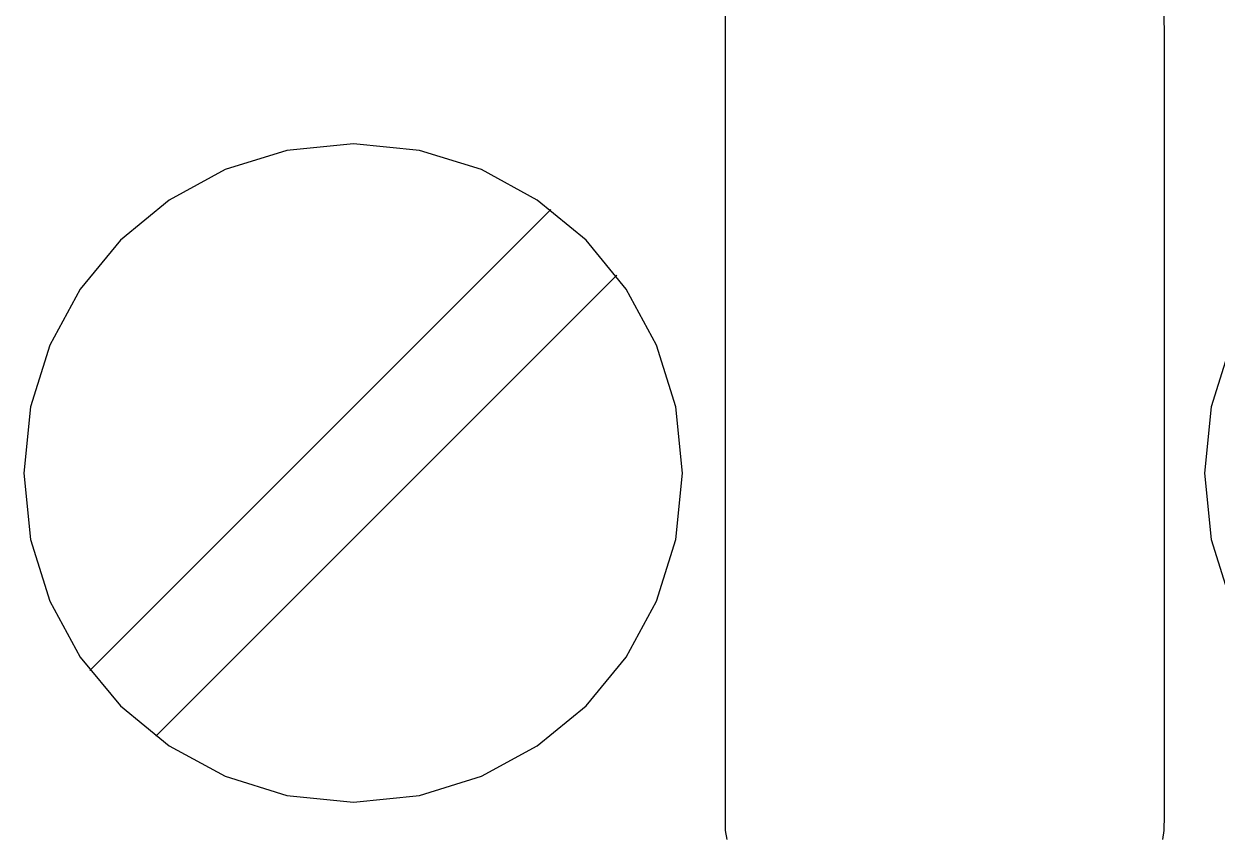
# Model space of a CAD drawing. Extents: x 1 to 47.7, y 0.2 to 35.
# Drawn here: x 34.003 to 34.609, y 11.489 to 11.901 of the extents above; entities that cross this region are included whole.
import ezdxf

# ---------------------------------------------------------------- set-up
doc = ezdxf.new("R2010")
doc.units = 0
doc.header["$MEASUREMENT"] = 0
for name, color, linetype in [('5_1___24__TARGET_LEDS___12', 7, 'CONTINUOUS'), ('6_2___8__INDEPENDENT_INPUT', 7, 'CONTINUOUS'), ('6_3___8__OPTOISO_INDEPENDE', 7, 'CONTINUOUS'), ('6_4___24__OPTOISO_INDEPEND', 7, 'CONTINUOUS'), ('6_5___8__INDEPENDENT_INPUT', 7, 'CONTINUOUS'), ('6_6___8__INDEPENDENT_INPUT', 7, 'CONTINUOUS'), ('6_7___8__OPTOISO_INDEPENDE', 7, 'CONTINUOUS'), ('6_8___8__OPTOISO_INDEPENDE', 7, 'CONTINUOUS')]:
    doc.layers.add(name, color=color, linetype=linetype)

msp = doc.modelspace()

# ---------------------------------------------------------------- linework, layer by layer
at = {"layer": '5_1___24__TARGET_LEDS___12'}
for points in [[(34.36031, 11.48699), (34.3596, 11.49163), (34.35952, 11.49912), (34.35952, 11.53136), (34.35952, 11.58544), (34.35952, 11.65311), (34.35952, 11.7261), (34.35952, 11.79613), (34.35952, 11.85494), (34.35952, 11.89427), (34.35953, 11.90702)], [(34.58236, 11.90702), (34.58237, 11.89427), (34.58237, 11.85494), (34.58237, 11.79613), (34.58237, 11.7261), (34.58237, 11.65311), (34.58237, 11.58544), (34.58237, 11.53136), (34.58237, 11.49912), (34.5823, 11.49161), (34.58157, 11.48695)], [(34.03658, 11.57284), (34.27085, 11.80711)], [(34.07, 11.53942), (34.30427, 11.77369)], [(34.61615, 11.7382), (34.6064, 11.70678), (34.603, 11.67308), (34.6064, 11.63939), (34.61615, 11.60803)]]:
    msp.add_lwpolyline(points, dxfattribs=at)
msp.add_lwpolyline([(34.003, 11.67308), (34.0064, 11.63939), (34.01615, 11.60803), (34.03158, 11.57964), (34.05202, 11.55492), (34.0768, 11.53452), (34.10524, 11.51913), (34.13667, 11.50939), (34.17042, 11.506), (34.20412, 11.50939), (34.23551, 11.51913), (34.26392, 11.53452), (34.28868, 11.55492), (34.30911, 11.57964), (34.32454, 11.60803), (34.33429, 11.63939), (34.33769, 11.67308), (34.33429, 11.70678), (34.32454, 11.7382), (34.30911, 11.76664), (34.28868, 11.79143), (34.26392, 11.81189), (34.23551, 11.82735), (34.20412, 11.83712), (34.17042, 11.84053), (34.13667, 11.83712), (34.10524, 11.82735), (34.0768, 11.81189), (34.05202, 11.79143), (34.03158, 11.76664), (34.01615, 11.7382), (34.0064, 11.70678)], close=True, dxfattribs=at)
at = {"layer": '6_2___8__INDEPENDENT_INPUT'}
for points in [[(34.36031, 11.48699), (34.3596, 11.49163), (34.35952, 11.49912), (34.35952, 11.53136), (34.35952, 11.58544), (34.35952, 11.65311), (34.35952, 11.7261), (34.35952, 11.79613), (34.35952, 11.85494), (34.35952, 11.89427), (34.35953, 11.90702)], [(34.58236, 11.90702), (34.58237, 11.89427), (34.58237, 11.85494), (34.58237, 11.79613), (34.58237, 11.7261), (34.58237, 11.65311), (34.58237, 11.58544), (34.58237, 11.53136), (34.58237, 11.49912), (34.5823, 11.49161), (34.58157, 11.48695)], [(34.03658, 11.57284), (34.27085, 11.80711)], [(34.07, 11.53942), (34.30427, 11.77369)], [(34.61615, 11.7382), (34.6064, 11.70678), (34.603, 11.67308), (34.6064, 11.63939), (34.61615, 11.60803)]]:
    msp.add_lwpolyline(points, dxfattribs=at)
msp.add_lwpolyline([(34.003, 11.67308), (34.0064, 11.63939), (34.01615, 11.60803), (34.03158, 11.57964), (34.05202, 11.55492), (34.0768, 11.53452), (34.10524, 11.51913), (34.13667, 11.50939), (34.17042, 11.506), (34.20412, 11.50939), (34.23551, 11.51913), (34.26392, 11.53452), (34.28868, 11.55492), (34.30911, 11.57964), (34.32454, 11.60803), (34.33429, 11.63939), (34.33769, 11.67308), (34.33429, 11.70678), (34.32454, 11.7382), (34.30911, 11.76664), (34.28868, 11.79143), (34.26392, 11.81189), (34.23551, 11.82735), (34.20412, 11.83712), (34.17042, 11.84053), (34.13667, 11.83712), (34.10524, 11.82735), (34.0768, 11.81189), (34.05202, 11.79143), (34.03158, 11.76664), (34.01615, 11.7382), (34.0064, 11.70678)], close=True, dxfattribs=at)
at = {"layer": '6_3___8__OPTOISO_INDEPENDE'}
for points in [[(34.36031, 11.48699), (34.3596, 11.49163), (34.35952, 11.49912), (34.35952, 11.53136), (34.35952, 11.58544), (34.35952, 11.65311), (34.35952, 11.7261), (34.35952, 11.79613), (34.35952, 11.85494), (34.35952, 11.89427), (34.35953, 11.90702)], [(34.58236, 11.90702), (34.58237, 11.89427), (34.58237, 11.85494), (34.58237, 11.79613), (34.58237, 11.7261), (34.58237, 11.65311), (34.58237, 11.58544), (34.58237, 11.53136), (34.58237, 11.49912), (34.5823, 11.49161), (34.58157, 11.48695)], [(34.03658, 11.57284), (34.27085, 11.80711)], [(34.07, 11.53942), (34.30427, 11.77369)], [(34.61615, 11.7382), (34.6064, 11.70678), (34.603, 11.67308), (34.6064, 11.63939), (34.61615, 11.60803)]]:
    msp.add_lwpolyline(points, dxfattribs=at)
msp.add_lwpolyline([(34.003, 11.67308), (34.0064, 11.63939), (34.01615, 11.60803), (34.03158, 11.57964), (34.05202, 11.55492), (34.0768, 11.53452), (34.10524, 11.51913), (34.13667, 11.50939), (34.17042, 11.506), (34.20412, 11.50939), (34.23551, 11.51913), (34.26392, 11.53452), (34.28868, 11.55492), (34.30911, 11.57964), (34.32454, 11.60803), (34.33429, 11.63939), (34.33769, 11.67308), (34.33429, 11.70678), (34.32454, 11.7382), (34.30911, 11.76664), (34.28868, 11.79143), (34.26392, 11.81189), (34.23551, 11.82735), (34.20412, 11.83712), (34.17042, 11.84053), (34.13667, 11.83712), (34.10524, 11.82735), (34.0768, 11.81189), (34.05202, 11.79143), (34.03158, 11.76664), (34.01615, 11.7382), (34.0064, 11.70678)], close=True, dxfattribs=at)
at = {"layer": '6_4___24__OPTOISO_INDEPEND'}
for points in [[(34.36031, 11.48699), (34.3596, 11.49163), (34.35952, 11.49912), (34.35952, 11.53136), (34.35952, 11.58544), (34.35952, 11.65311), (34.35952, 11.7261), (34.35952, 11.79613), (34.35952, 11.85494), (34.35952, 11.89427), (34.35953, 11.90702)], [(34.58236, 11.90702), (34.58237, 11.89427), (34.58237, 11.85494), (34.58237, 11.79613), (34.58237, 11.7261), (34.58237, 11.65311), (34.58237, 11.58544), (34.58237, 11.53136), (34.58237, 11.49912), (34.5823, 11.49161), (34.58157, 11.48695)], [(34.03658, 11.57284), (34.27085, 11.80711)], [(34.07, 11.53942), (34.30427, 11.77369)], [(34.61615, 11.7382), (34.6064, 11.70678), (34.603, 11.67308), (34.6064, 11.63939), (34.61615, 11.60803)]]:
    msp.add_lwpolyline(points, dxfattribs=at)
msp.add_lwpolyline([(34.003, 11.67308), (34.0064, 11.63939), (34.01615, 11.60803), (34.03158, 11.57964), (34.05202, 11.55492), (34.0768, 11.53452), (34.10524, 11.51913), (34.13667, 11.50939), (34.17042, 11.506), (34.20412, 11.50939), (34.23551, 11.51913), (34.26392, 11.53452), (34.28868, 11.55492), (34.30911, 11.57964), (34.32454, 11.60803), (34.33429, 11.63939), (34.33769, 11.67308), (34.33429, 11.70678), (34.32454, 11.7382), (34.30911, 11.76664), (34.28868, 11.79143), (34.26392, 11.81189), (34.23551, 11.82735), (34.20412, 11.83712), (34.17042, 11.84053), (34.13667, 11.83712), (34.10524, 11.82735), (34.0768, 11.81189), (34.05202, 11.79143), (34.03158, 11.76664), (34.01615, 11.7382), (34.0064, 11.70678)], close=True, dxfattribs=at)
at = {"layer": '6_5___8__INDEPENDENT_INPUT'}
for points in [[(34.36031, 11.48699), (34.3596, 11.49163), (34.35952, 11.49912), (34.35952, 11.53136), (34.35952, 11.58544), (34.35952, 11.65311), (34.35952, 11.7261), (34.35952, 11.79613), (34.35952, 11.85494), (34.35952, 11.89427), (34.35953, 11.90702)], [(34.58236, 11.90702), (34.58237, 11.89427), (34.58237, 11.85494), (34.58237, 11.79613), (34.58237, 11.7261), (34.58237, 11.65311), (34.58237, 11.58544), (34.58237, 11.53136), (34.58237, 11.49912), (34.5823, 11.49161), (34.58157, 11.48695)], [(34.03658, 11.57284), (34.27085, 11.80711)], [(34.07, 11.53942), (34.30427, 11.77369)], [(34.61615, 11.7382), (34.6064, 11.70678), (34.603, 11.67308), (34.6064, 11.63939), (34.61615, 11.60803)]]:
    msp.add_lwpolyline(points, dxfattribs=at)
msp.add_lwpolyline([(34.003, 11.67308), (34.0064, 11.63939), (34.01615, 11.60803), (34.03158, 11.57964), (34.05202, 11.55492), (34.0768, 11.53452), (34.10524, 11.51913), (34.13667, 11.50939), (34.17042, 11.506), (34.20412, 11.50939), (34.23551, 11.51913), (34.26392, 11.53452), (34.28868, 11.55492), (34.30911, 11.57964), (34.32454, 11.60803), (34.33429, 11.63939), (34.33769, 11.67308), (34.33429, 11.70678), (34.32454, 11.7382), (34.30911, 11.76664), (34.28868, 11.79143), (34.26392, 11.81189), (34.23551, 11.82735), (34.20412, 11.83712), (34.17042, 11.84053), (34.13667, 11.83712), (34.10524, 11.82735), (34.0768, 11.81189), (34.05202, 11.79143), (34.03158, 11.76664), (34.01615, 11.7382), (34.0064, 11.70678)], close=True, dxfattribs=at)
at = {"layer": '6_6___8__INDEPENDENT_INPUT'}
for points in [[(34.36031, 11.48699), (34.3596, 11.49163), (34.35952, 11.49912), (34.35952, 11.53136), (34.35952, 11.58544), (34.35952, 11.65311), (34.35952, 11.7261), (34.35952, 11.79613), (34.35952, 11.85494), (34.35952, 11.89427), (34.35953, 11.90702)], [(34.58236, 11.90702), (34.58237, 11.89427), (34.58237, 11.85494), (34.58237, 11.79613), (34.58237, 11.7261), (34.58237, 11.65311), (34.58237, 11.58544), (34.58237, 11.53136), (34.58237, 11.49912), (34.5823, 11.49161), (34.58157, 11.48695)], [(34.03658, 11.57284), (34.27085, 11.80711)], [(34.07, 11.53942), (34.30427, 11.77369)], [(34.61615, 11.7382), (34.6064, 11.70678), (34.603, 11.67308), (34.6064, 11.63939), (34.61615, 11.60803)]]:
    msp.add_lwpolyline(points, dxfattribs=at)
msp.add_lwpolyline([(34.003, 11.67308), (34.0064, 11.63939), (34.01615, 11.60803), (34.03158, 11.57964), (34.05202, 11.55492), (34.0768, 11.53452), (34.10524, 11.51913), (34.13667, 11.50939), (34.17042, 11.506), (34.20412, 11.50939), (34.23551, 11.51913), (34.26392, 11.53452), (34.28868, 11.55492), (34.30911, 11.57964), (34.32454, 11.60803), (34.33429, 11.63939), (34.33769, 11.67308), (34.33429, 11.70678), (34.32454, 11.7382), (34.30911, 11.76664), (34.28868, 11.79143), (34.26392, 11.81189), (34.23551, 11.82735), (34.20412, 11.83712), (34.17042, 11.84053), (34.13667, 11.83712), (34.10524, 11.82735), (34.0768, 11.81189), (34.05202, 11.79143), (34.03158, 11.76664), (34.01615, 11.7382), (34.0064, 11.70678)], close=True, dxfattribs=at)
at = {"layer": '6_7___8__OPTOISO_INDEPENDE'}
for points in [[(34.36031, 11.48699), (34.3596, 11.49163), (34.35952, 11.49912), (34.35952, 11.53136), (34.35952, 11.58544), (34.35952, 11.65311), (34.35952, 11.7261), (34.35952, 11.79613), (34.35952, 11.85494), (34.35952, 11.89427), (34.35953, 11.90702)], [(34.58236, 11.90702), (34.58237, 11.89427), (34.58237, 11.85494), (34.58237, 11.79613), (34.58237, 11.7261), (34.58237, 11.65311), (34.58237, 11.58544), (34.58237, 11.53136), (34.58237, 11.49912), (34.5823, 11.49161), (34.58157, 11.48695)], [(34.03658, 11.57284), (34.27085, 11.80711)], [(34.07, 11.53942), (34.30427, 11.77369)], [(34.61615, 11.7382), (34.6064, 11.70678), (34.603, 11.67308), (34.6064, 11.63939), (34.61615, 11.60803)]]:
    msp.add_lwpolyline(points, dxfattribs=at)
msp.add_lwpolyline([(34.003, 11.67308), (34.0064, 11.63939), (34.01615, 11.60803), (34.03158, 11.57964), (34.05202, 11.55492), (34.0768, 11.53452), (34.10524, 11.51913), (34.13667, 11.50939), (34.17042, 11.506), (34.20412, 11.50939), (34.23551, 11.51913), (34.26392, 11.53452), (34.28868, 11.55492), (34.30911, 11.57964), (34.32454, 11.60803), (34.33429, 11.63939), (34.33769, 11.67308), (34.33429, 11.70678), (34.32454, 11.7382), (34.30911, 11.76664), (34.28868, 11.79143), (34.26392, 11.81189), (34.23551, 11.82735), (34.20412, 11.83712), (34.17042, 11.84053), (34.13667, 11.83712), (34.10524, 11.82735), (34.0768, 11.81189), (34.05202, 11.79143), (34.03158, 11.76664), (34.01615, 11.7382), (34.0064, 11.70678)], close=True, dxfattribs=at)
at = {"layer": '6_8___8__OPTOISO_INDEPENDE'}
for points in [[(34.36031, 11.48699), (34.3596, 11.49163), (34.35952, 11.49912), (34.35952, 11.53136), (34.35952, 11.58544), (34.35952, 11.65311), (34.35952, 11.7261), (34.35952, 11.79613), (34.35952, 11.85494), (34.35952, 11.89427), (34.35953, 11.90702)], [(34.58236, 11.90702), (34.58237, 11.89427), (34.58237, 11.85494), (34.58237, 11.79613), (34.58237, 11.7261), (34.58237, 11.65311), (34.58237, 11.58544), (34.58237, 11.53136), (34.58237, 11.49912), (34.5823, 11.49161), (34.58157, 11.48695)], [(34.03658, 11.57284), (34.27085, 11.80711)], [(34.07, 11.53942), (34.30427, 11.77369)], [(34.61615, 11.7382), (34.6064, 11.70678), (34.603, 11.67308), (34.6064, 11.63939), (34.61615, 11.60803)]]:
    msp.add_lwpolyline(points, dxfattribs=at)
msp.add_lwpolyline([(34.003, 11.67308), (34.0064, 11.63939), (34.01615, 11.60803), (34.03158, 11.57964), (34.05202, 11.55492), (34.0768, 11.53452), (34.10524, 11.51913), (34.13667, 11.50939), (34.17042, 11.506), (34.20412, 11.50939), (34.23551, 11.51913), (34.26392, 11.53452), (34.28868, 11.55492), (34.30911, 11.57964), (34.32454, 11.60803), (34.33429, 11.63939), (34.33769, 11.67308), (34.33429, 11.70678), (34.32454, 11.7382), (34.30911, 11.76664), (34.28868, 11.79143), (34.26392, 11.81189), (34.23551, 11.82735), (34.20412, 11.83712), (34.17042, 11.84053), (34.13667, 11.83712), (34.10524, 11.82735), (34.0768, 11.81189), (34.05202, 11.79143), (34.03158, 11.76664), (34.01615, 11.7382), (34.0064, 11.70678)], close=True, dxfattribs=at)

doc.saveas('drawing.dxf')
